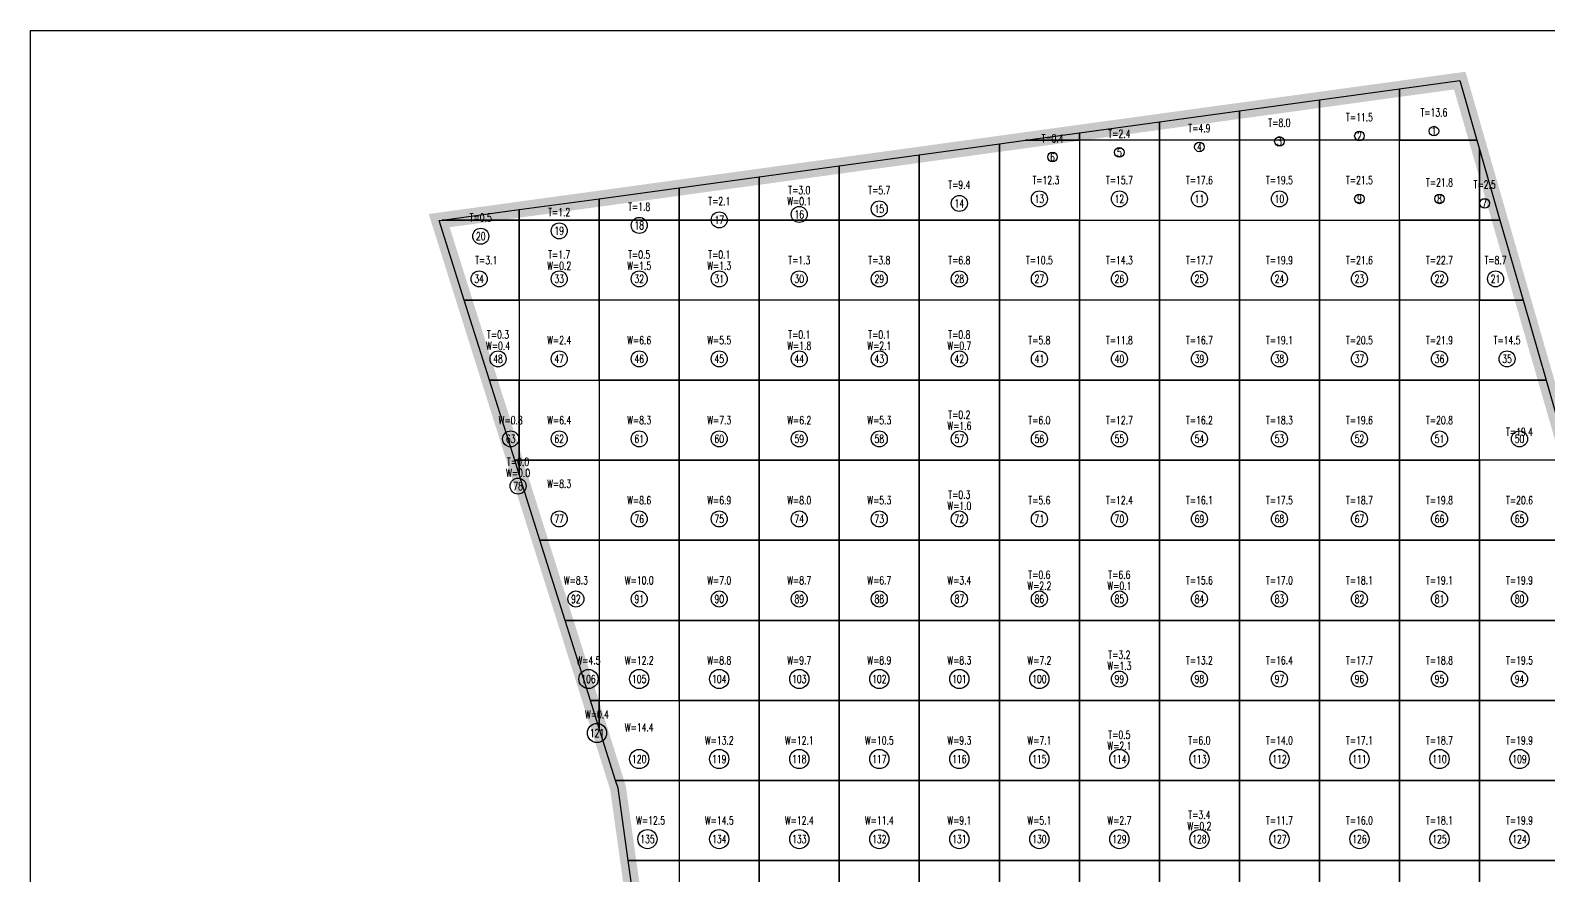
# Model space of a CAD drawing. Extents: x 4283 to 40403, y 1134 to 1764.
# Drawn here: x 15422 to 15508.2, y 1626.1 to 1674.1 of the extents above; entities that cross this region are included whole.
import ezdxf
from ezdxf.enums import TextEntityAlignment as Align

# ---------------------------------------------------------------- set-up
doc = ezdxf.new("R2010")
doc.units = 0
for name, color, linetype in [('tdz_17-3方格网', 2, 'Continuous'), ('tdz_17-3方格网计算', 7, 'Continuous'), ('tdz_土方计算图', 7, 'Continuous'), ('tdz_格田', 6, 'Continuous')]:
    doc.layers.add(name, color=color, linetype=linetype)
doc.styles.add('GLandNum', font='txt_____.ttf', dxfattribs={"width": 0.7, "height": 0.5})

msp = doc.modelspace()

# ---------------------------------------------------------------- linework, layer by layer
at = {"layer": 'tdz_17-3方格网', "linetype": 'Continuous'}
for points in [[(15499.755, 1670.769, 3087.453), (15499.755, 1667.855, 3087.449), (15495.21, 1667.855, 3087.699), (15495.21, 1670.145, 3087.693)], [(15504.154, 1667.855, 3087.273), (15499.755, 1667.855, 3087.449), (15499.755, 1670.769, 3087.453), (15503.179, 1671.239, 3087.273)], [(15495.21, 1670.145, 3087.693), (15495.21, 1667.855, 3087.699), (15490.664, 1667.855, 3087.944), (15490.664, 1669.522, 3087.932)], [(15486.119, 1668.898, 3088.172), (15486.119, 1667.855, 3088.184), (15481.573, 1667.855, 3088.415), (15481.573, 1668.274, 3088.411)], [(15490.664, 1669.522, 3087.932), (15490.664, 1667.855, 3087.944), (15486.119, 1667.855, 3088.184), (15486.119, 1668.898, 3088.172)], [(15478.519, 1667.855, 3088.572), (15481.573, 1667.855, 3088.415), (15481.573, 1663.31, 3088.43), (15477.028, 1663.31, 3088.695), (15477.028, 1667.651, 3088.651)], [(15481.573, 1668.274, 3088.411), (15481.573, 1667.855, 3088.415), (15478.519, 1667.855, 3088.572)], [(15481.573, 1667.855, 3088.415), (15481.573, 1663.31, 3088.43), (15486.119, 1663.31, 3088.185), (15486.119, 1667.855, 3088.184)], [(15486.119, 1667.855, 3088.184), (15486.119, 1663.31, 3088.185), (15490.664, 1663.31, 3087.938), (15490.664, 1667.855, 3087.944)], [(15490.664, 1667.855, 3087.944), (15490.664, 1663.31, 3087.938), (15495.21, 1663.31, 3087.687), (15495.21, 1667.855, 3087.699)], [(15495.21, 1667.855, 3087.699), (15495.21, 1663.31, 3087.687), (15499.755, 1663.31, 3087.449), (15499.755, 1667.855, 3087.449)], [(15504.301, 1667.348, 3087.273), (15504.301, 1663.31, 3087.273), (15499.755, 1663.31, 3087.449), (15499.755, 1667.855, 3087.449), (15504.154, 1667.855, 3087.273)], [(15472.482, 1667.027, 3088.89), (15472.482, 1663.31, 3089.013), (15467.937, 1663.31, 3089.349), (15467.937, 1666.404, 3089.108)], [(15477.028, 1667.651, 3088.651), (15477.028, 1663.31, 3088.695), (15472.482, 1663.31, 3089.013), (15472.482, 1667.027, 3088.89)], [(15505.464, 1663.31, 3087.273), (15504.301, 1663.31, 3087.273), (15504.301, 1667.348, 3087.273)], [(15467.937, 1666.404, 3089.108), (15467.937, 1663.31, 3089.349), (15463.391, 1663.31, 3089.685), (15463.391, 1665.78, 3089.305)], [(15463.391, 1665.78, 3089.305), (15463.391, 1663.31, 3089.685), (15458.846, 1663.31, 3089.785), (15458.846, 1665.156, 3089.503)], [(15454.301, 1664.533, 3089.701), (15454.301, 1663.31, 3089.885), (15449.755, 1663.31, 3089.985), (15449.755, 1663.909, 3089.898)], [(15458.846, 1665.156, 3089.503), (15458.846, 1663.31, 3089.785), (15454.301, 1663.31, 3089.885), (15454.301, 1664.533, 3089.701)], [(15449.755, 1663.909, 3089.898), (15449.755, 1663.31, 3089.985), (15445.387, 1663.31, 3090.095)], [(15445.387, 1663.31, 3090.095), (15449.755, 1663.31, 3089.985), (15449.755, 1658.764, 3090.21), (15446.635, 1658.764, 3090.239), (15445.21, 1663.286, 3090.095)], [(15449.755, 1658.764, 3090.21), (15449.755, 1663.31, 3089.985), (15454.301, 1663.31, 3089.885), (15454.301, 1658.764, 3090.168)], [(15454.301, 1658.764, 3090.168), (15454.301, 1663.31, 3089.885), (15458.846, 1663.31, 3089.785), (15458.846, 1658.764, 3090.133)], [(15458.846, 1658.764, 3090.133), (15458.846, 1663.31, 3089.785), (15463.391, 1663.31, 3089.685), (15463.391, 1658.764, 3089.718)], [(15463.391, 1658.764, 3089.718), (15463.391, 1663.31, 3089.685), (15467.937, 1663.31, 3089.349), (15467.937, 1658.764, 3089.474)], [(15467.937, 1658.764, 3089.474), (15467.937, 1663.31, 3089.349), (15472.482, 1663.31, 3089.013), (15472.482, 1658.764, 3089.337)], [(15472.482, 1658.764, 3089.337), (15472.482, 1663.31, 3089.013), (15477.028, 1663.31, 3088.695), (15477.028, 1658.764, 3088.991)], [(15477.028, 1658.764, 3088.991), (15477.028, 1663.31, 3088.695), (15481.573, 1663.31, 3088.43), (15481.573, 1658.764, 3088.684)], [(15481.573, 1658.764, 3088.684), (15481.573, 1663.31, 3088.43), (15486.119, 1663.31, 3088.185), (15486.119, 1658.764, 3088.255)], [(15486.119, 1658.764, 3088.255), (15486.119, 1663.31, 3088.185), (15490.664, 1663.31, 3087.938), (15490.664, 1658.764, 3087.984)], [(15490.664, 1658.764, 3087.984), (15490.664, 1663.31, 3087.938), (15495.21, 1663.31, 3087.687), (15495.21, 1658.764, 3087.745)], [(15495.21, 1658.764, 3087.745), (15495.21, 1663.31, 3087.687), (15499.755, 1663.31, 3087.449), (15499.755, 1658.764, 3087.524)], [(15499.755, 1658.764, 3087.524), (15499.755, 1663.31, 3087.449), (15504.301, 1663.31, 3087.273), (15504.301, 1658.764, 3087.304)], [(15504.301, 1663.31, 3087.273), (15505.464, 1663.31, 3087.273), (15506.775, 1658.764, 3087.273), (15504.301, 1658.764, 3087.304)], [(15446.635, 1658.764, 3090.239), (15449.755, 1658.764, 3090.21), (15449.755, 1654.219, 3090.369), (15448.068, 1654.219, 3090.384)], [(15449.755, 1658.764, 3090.21), (15449.755, 1654.219, 3090.369), (15454.301, 1654.219, 3090.325), (15454.301, 1658.764, 3090.168)], [(15454.301, 1658.764, 3090.168), (15454.301, 1654.219, 3090.325), (15458.846, 1654.219, 3090.281), (15458.846, 1658.764, 3090.133)], [(15458.846, 1658.764, 3090.133), (15458.846, 1654.219, 3090.281), (15463.391, 1654.219, 3089.92), (15463.391, 1658.764, 3089.718)], [(15463.391, 1658.764, 3089.718), (15463.391, 1654.219, 3089.92), (15467.937, 1654.219, 3089.753), (15467.937, 1658.764, 3089.474)], [(15467.937, 1658.764, 3089.474), (15467.937, 1654.219, 3089.753), (15472.482, 1654.219, 3089.585), (15472.482, 1658.764, 3089.337)], [(15472.482, 1658.764, 3089.337), (15472.482, 1654.219, 3089.585), (15477.028, 1654.219, 3089.201), (15477.028, 1658.764, 3088.991)], [(15477.028, 1658.764, 3088.991), (15477.028, 1654.219, 3089.201), (15481.573, 1654.219, 3088.748), (15481.573, 1658.764, 3088.684)], [(15481.573, 1658.764, 3088.684), (15481.573, 1654.219, 3088.748), (15486.119, 1654.219, 3088.359), (15486.119, 1658.764, 3088.255)], [(15486.119, 1658.764, 3088.255), (15486.119, 1654.219, 3088.359), (15490.664, 1654.219, 3088.044), (15490.664, 1658.764, 3087.984)], [(15490.664, 1658.764, 3087.984), (15490.664, 1654.219, 3088.044), (15495.21, 1654.219, 3087.823), (15495.21, 1658.764, 3087.745)], [(15495.21, 1658.764, 3087.745), (15495.21, 1654.219, 3087.823), (15499.755, 1654.219, 3087.597), (15499.755, 1658.764, 3087.524)], [(15499.755, 1658.764, 3087.524), (15499.755, 1654.219, 3087.597), (15504.301, 1654.219, 3087.376), (15504.301, 1658.764, 3087.304)], [(15504.301, 1658.764, 3087.304), (15506.775, 1658.764, 3087.273), (15508.085, 1654.219, 3087.273), (15504.301, 1654.219, 3087.376)], [(15448.068, 1654.219, 3090.384), (15449.755, 1654.219, 3090.369), (15449.755, 1649.674, 3090.529), (15449.501, 1649.674, 3090.528)], [(15449.755, 1649.674, 3090.529), (15449.755, 1654.219, 3090.369), (15454.301, 1654.219, 3090.325), (15454.301, 1649.674, 3090.485)], [(15454.301, 1654.219, 3090.325), (15454.301, 1649.674, 3090.485), (15458.846, 1649.674, 3090.193), (15458.846, 1654.219, 3090.281)], [(15458.846, 1654.219, 3090.281), (15458.846, 1649.674, 3090.193), (15463.391, 1649.674, 3090.045), (15463.391, 1654.219, 3089.92)], [(15463.391, 1654.219, 3089.92), (15463.391, 1649.674, 3090.045), (15467.937, 1649.674, 3089.873), (15467.937, 1654.219, 3089.753)], [(15467.937, 1654.219, 3089.753), (15467.937, 1649.674, 3089.873), (15472.482, 1649.674, 3089.552), (15472.482, 1654.219, 3089.585)], [(15472.482, 1654.219, 3089.585), (15472.482, 1649.674, 3089.552), (15477.028, 1649.674, 3089.165), (15477.028, 1654.219, 3089.201)], [(15477.028, 1654.219, 3089.201), (15477.028, 1649.674, 3089.165), (15481.573, 1649.674, 3088.612), (15481.573, 1654.219, 3088.748)], [(15481.573, 1654.219, 3088.748), (15481.573, 1649.674, 3088.612), (15486.119, 1649.674, 3088.336), (15486.119, 1654.219, 3088.359)], [(15486.119, 1654.219, 3088.359), (15486.119, 1649.674, 3088.336), (15490.664, 1649.674, 3088.104), (15490.664, 1654.219, 3088.044)], [(15490.664, 1654.219, 3088.044), (15490.664, 1649.674, 3088.104), (15495.21, 1649.674, 3087.878), (15495.21, 1654.219, 3087.823)], [(15495.21, 1654.219, 3087.823), (15495.21, 1649.674, 3087.878), (15499.755, 1649.674, 3087.661), (15499.755, 1654.219, 3087.597)], [(15499.755, 1654.219, 3087.597), (15499.755, 1649.674, 3087.661), (15504.301, 1649.674, 3087.452), (15504.301, 1654.219, 3087.376)], [(15508.846, 1651.578, 3087.273), (15508.846, 1649.674, 3087.273), (15504.301, 1649.674, 3087.452), (15504.301, 1654.219, 3087.376), (15508.085, 1654.219, 3087.273)], [(15449.501, 1649.674, 3090.528), (15449.755, 1649.674, 3090.529), (15449.755, 1648.867, 3090.555)], [(15449.755, 1648.867, 3090.555), (15449.755, 1649.674, 3090.529), (15454.301, 1649.674, 3090.485), (15454.301, 1645.128, 3090.645), (15450.934, 1645.128, 3090.674)], [(15454.301, 1649.674, 3090.485), (15454.301, 1645.128, 3090.645), (15458.846, 1645.128, 3090.141), (15458.846, 1649.674, 3090.193)], [(15458.846, 1649.674, 3090.193), (15458.846, 1645.128, 3090.141), (15463.391, 1645.128, 3090.144), (15463.391, 1649.674, 3090.045)], [(15463.391, 1649.674, 3090.045), (15463.391, 1645.128, 3090.144), (15467.937, 1645.128, 3089.919), (15467.937, 1649.674, 3089.873)], [(15467.937, 1649.674, 3089.873), (15467.937, 1645.128, 3089.919), (15472.482, 1645.128, 3089.545), (15472.482, 1649.674, 3089.552)], [(15472.482, 1649.674, 3089.552), (15472.482, 1645.128, 3089.545), (15477.028, 1645.128, 3089.254), (15477.028, 1649.674, 3089.165)], [(15477.028, 1649.674, 3089.165), (15477.028, 1645.128, 3089.254), (15481.573, 1645.128, 3088.884), (15481.573, 1649.674, 3088.612)], [(15481.573, 1649.674, 3088.612), (15481.573, 1645.128, 3088.884), (15486.119, 1645.128, 3088.394), (15486.119, 1649.674, 3088.336)], [(15486.119, 1649.674, 3088.336), (15486.119, 1645.128, 3088.394), (15490.664, 1645.128, 3088.159), (15490.664, 1649.674, 3088.104)], [(15490.664, 1649.674, 3088.104), (15490.664, 1645.128, 3088.159), (15495.21, 1645.128, 3087.945), (15495.21, 1649.674, 3087.878)], [(15495.21, 1649.674, 3087.878), (15495.21, 1645.128, 3087.945), (15499.755, 1645.128, 3087.731), (15499.755, 1649.674, 3087.661)], [(15499.755, 1649.674, 3087.661), (15499.755, 1645.128, 3087.731), (15504.301, 1645.128, 3087.515), (15504.301, 1649.674, 3087.452)], [(15504.301, 1649.674, 3087.452), (15504.301, 1645.128, 3087.515), (15508.846, 1645.128, 3087.313), (15508.846, 1649.674, 3087.273)], [(15450.934, 1645.128, 3090.674), (15454.301, 1645.128, 3090.645), (15454.301, 1640.583, 3090.804), (15452.367, 1640.583, 3090.818)], [(15454.301, 1645.128, 3090.645), (15454.301, 1640.583, 3090.804), (15458.846, 1640.583, 3090.213), (15458.846, 1645.128, 3090.141)], [(15458.846, 1645.128, 3090.141), (15458.846, 1640.583, 3090.213), (15463.391, 1640.583, 3090.164), (15463.391, 1645.128, 3090.144)], [(15463.391, 1645.128, 3090.144), (15463.391, 1640.583, 3090.164), (15467.937, 1640.583, 3089.989), (15467.937, 1645.128, 3089.919)], [(15467.937, 1645.128, 3089.919), (15467.937, 1640.583, 3089.989), (15472.482, 1640.583, 3089.777), (15472.482, 1645.128, 3089.545)], [(15472.482, 1645.128, 3089.545), (15472.482, 1640.583, 3089.777), (15477.028, 1640.583, 3089.571), (15477.028, 1645.128, 3089.254)], [(15477.028, 1645.128, 3089.254), (15477.028, 1640.583, 3089.571), (15481.573, 1640.583, 3089.365), (15481.573, 1645.128, 3088.884)], [(15481.573, 1645.128, 3088.884), (15481.573, 1640.583, 3089.365), (15486.119, 1640.583, 3088.444), (15486.119, 1645.128, 3088.394)], [(15486.119, 1645.128, 3088.394), (15486.119, 1640.583, 3088.444), (15490.664, 1640.583, 3088.206), (15490.664, 1645.128, 3088.159)], [(15490.664, 1645.128, 3088.159), (15490.664, 1640.583, 3088.206), (15495.21, 1640.583, 3087.992), (15495.21, 1645.128, 3087.945)], [(15495.21, 1645.128, 3087.945), (15495.21, 1640.583, 3087.992), (15499.755, 1640.583, 3087.778), (15499.755, 1645.128, 3087.731)], [(15499.755, 1645.128, 3087.731), (15499.755, 1640.583, 3087.778), (15504.301, 1640.583, 3087.578), (15504.301, 1645.128, 3087.515)], [(15504.301, 1645.128, 3087.515), (15504.301, 1640.583, 3087.578), (15508.846, 1640.583, 3087.379), (15508.846, 1645.128, 3087.313)], [(15452.367, 1640.583, 3090.818), (15454.301, 1640.583, 3090.804), (15454.301, 1636.037, 3090.85), (15453.8, 1636.037, 3090.932)], [(15454.301, 1640.583, 3090.804), (15454.301, 1636.037, 3090.85), (15458.846, 1636.037, 3090.385), (15458.846, 1640.583, 3090.213)], [(15458.846, 1640.583, 3090.213), (15458.846, 1636.037, 3090.385), (15463.391, 1636.037, 3090.299), (15463.391, 1640.583, 3090.164)], [(15463.391, 1640.583, 3090.164), (15463.391, 1636.037, 3090.299), (15467.937, 1636.037, 3090.039), (15467.937, 1640.583, 3089.989)], [(15467.937, 1640.583, 3089.989), (15467.937, 1636.037, 3090.039), (15472.482, 1636.037, 3089.868), (15472.482, 1640.583, 3089.777)], [(15472.482, 1640.583, 3089.777), (15472.482, 1636.037, 3089.868), (15477.028, 1636.037, 3089.677), (15477.028, 1640.583, 3089.571)], [(15477.028, 1640.583, 3089.571), (15477.028, 1636.037, 3089.677), (15481.573, 1636.037, 3089.418), (15481.573, 1640.583, 3089.365)], [(15481.573, 1640.583, 3089.365), (15481.573, 1636.037, 3089.418), (15486.119, 1636.037, 3088.756), (15486.119, 1640.583, 3088.444)], [(15486.119, 1640.583, 3088.444), (15486.119, 1636.037, 3088.756), (15490.664, 1636.037, 3088.275), (15490.664, 1640.583, 3088.206)], [(15490.664, 1640.583, 3088.206), (15490.664, 1636.037, 3088.275), (15495.21, 1636.037, 3088.045), (15495.21, 1640.583, 3087.992)], [(15495.21, 1640.583, 3087.992), (15495.21, 1636.037, 3088.045), (15499.755, 1636.037, 3087.812), (15499.755, 1640.583, 3087.778)], [(15499.755, 1640.583, 3087.778), (15499.755, 1636.037, 3087.812), (15504.301, 1636.037, 3087.608), (15504.301, 1640.583, 3087.578)], [(15504.301, 1640.583, 3087.578), (15504.301, 1636.037, 3087.608), (15508.846, 1636.037, 3087.405), (15508.846, 1640.583, 3087.379)], [(15453.8, 1636.037, 3090.932), (15454.301, 1636.037, 3090.85), (15454.301, 1634.449, 3090.925)], [(15454.301, 1634.449, 3090.925), (15454.301, 1636.037, 3090.85), (15458.846, 1636.037, 3090.385), (15458.846, 1631.492, 3090.7), (15455.233, 1631.492, 3090.912)], [(15458.846, 1636.037, 3090.385), (15458.846, 1631.492, 3090.7), (15463.391, 1631.492, 3090.443), (15463.391, 1636.037, 3090.299)], [(15463.391, 1636.037, 3090.299), (15463.391, 1631.492, 3090.443), (15467.937, 1631.492, 3090.185), (15467.937, 1636.037, 3090.039)], [(15467.937, 1636.037, 3090.039), (15467.937, 1631.492, 3090.185), (15472.482, 1631.492, 3089.953), (15472.482, 1636.037, 3089.868)], [(15472.482, 1636.037, 3089.868), (15472.482, 1631.492, 3089.953), (15477.028, 1631.492, 3089.675), (15477.028, 1636.037, 3089.677)], [(15477.028, 1636.037, 3089.677), (15477.028, 1631.492, 3089.675), (15481.573, 1631.492, 3089.383), (15481.573, 1636.037, 3089.418)], [(15481.573, 1636.037, 3089.418), (15481.573, 1631.492, 3089.383), (15486.119, 1631.492, 3089.099), (15486.119, 1636.037, 3088.756)], [(15486.119, 1636.037, 3088.756), (15486.119, 1631.492, 3089.099), (15490.664, 1631.492, 3088.555), (15490.664, 1636.037, 3088.275)], [(15490.664, 1636.037, 3088.275), (15490.664, 1631.492, 3088.555), (15495.21, 1631.492, 3088.118), (15495.21, 1636.037, 3088.045)], [(15495.21, 1636.037, 3088.045), (15495.21, 1631.492, 3088.118), (15499.755, 1631.492, 3087.876), (15499.755, 1636.037, 3087.812)], [(15499.755, 1636.037, 3087.812), (15499.755, 1631.492, 3087.876), (15504.301, 1631.492, 3087.627), (15504.301, 1636.037, 3087.608)], [(15504.301, 1636.037, 3087.608), (15504.301, 1631.492, 3087.627), (15508.846, 1631.492, 3087.412), (15508.846, 1636.037, 3087.405)], [(15455.233, 1631.492, 3090.912), (15458.846, 1631.492, 3090.7), (15458.846, 1626.946, 3090.618), (15455.945, 1626.946, 3090.914), (15455.369, 1631.059, 3090.91)], [(15458.846, 1631.492, 3090.7), (15458.846, 1626.946, 3090.618), (15463.391, 1626.946, 3090.387), (15463.391, 1631.492, 3090.443)], [(15463.391, 1631.492, 3090.443), (15463.391, 1626.946, 3090.387), (15467.937, 1626.946, 3090.14), (15467.937, 1631.492, 3090.185)], [(15467.937, 1631.492, 3090.185), (15467.937, 1626.946, 3090.14), (15472.482, 1626.946, 3090.035), (15472.482, 1631.492, 3089.953)], [(15472.482, 1631.492, 3089.953), (15472.482, 1626.946, 3090.035), (15477.028, 1626.946, 3089.621), (15477.028, 1631.492, 3089.675)], [(15477.028, 1631.492, 3089.675), (15477.028, 1626.946, 3089.621), (15481.573, 1626.946, 3089.319), (15481.573, 1631.492, 3089.383)], [(15481.573, 1631.492, 3089.383), (15481.573, 1626.946, 3089.319), (15486.119, 1626.946, 3089.154), (15486.119, 1631.492, 3089.099)], [(15486.119, 1631.492, 3089.099), (15486.119, 1626.946, 3089.154), (15490.664, 1626.946, 3088.587), (15490.664, 1631.492, 3088.555)], [(15490.664, 1631.492, 3088.555), (15490.664, 1626.946, 3088.587), (15495.21, 1626.946, 3088.202), (15495.21, 1631.492, 3088.118)], [(15495.21, 1631.492, 3088.118), (15495.21, 1626.946, 3088.202), (15499.755, 1626.946, 3087.942), (15499.755, 1631.492, 3087.876)], [(15499.755, 1631.492, 3087.876), (15499.755, 1626.946, 3087.942), (15504.301, 1626.946, 3087.688), (15504.301, 1631.492, 3087.627)], [(15504.301, 1631.492, 3087.627), (15504.301, 1626.946, 3087.688), (15508.846, 1626.946, 3087.458), (15508.846, 1631.492, 3087.412)], [(15455.945, 1626.946, 3090.914), (15458.846, 1626.946, 3090.618), (15458.846, 1622.401, 3090.871), (15456.582, 1622.401, 3090.918)], [(15458.846, 1626.946, 3090.618), (15458.846, 1622.401, 3090.871), (15463.391, 1622.401, 3090.26), (15463.391, 1626.946, 3090.387)], [(15463.391, 1626.946, 3090.387), (15463.391, 1622.401, 3090.26), (15467.937, 1622.401, 3090.045), (15467.937, 1626.946, 3090.14)], [(15467.937, 1626.946, 3090.14), (15467.937, 1622.401, 3090.045), (15472.482, 1622.401, 3089.785), (15472.482, 1626.946, 3090.035)], [(15472.482, 1626.946, 3090.035), (15472.482, 1622.401, 3089.785), (15477.028, 1622.401, 3089.574), (15477.028, 1626.946, 3089.621)], [(15477.028, 1626.946, 3089.621), (15477.028, 1622.401, 3089.574), (15481.573, 1622.401, 3089.466), (15481.573, 1626.946, 3089.319)], [(15481.573, 1626.946, 3089.319), (15481.573, 1622.401, 3089.466), (15486.119, 1622.401, 3089.359), (15486.119, 1626.946, 3089.154)], [(15486.119, 1626.946, 3089.154), (15486.119, 1622.401, 3089.359), (15490.664, 1622.401, 3088.562), (15490.664, 1626.946, 3088.587)], [(15490.664, 1626.946, 3088.587), (15490.664, 1622.401, 3088.562), (15495.21, 1622.401, 3088.232), (15495.21, 1626.946, 3088.202)], [(15495.21, 1626.946, 3088.202), (15495.21, 1622.401, 3088.232), (15499.755, 1622.401, 3087.974), (15499.755, 1626.946, 3087.942)], [(15499.755, 1626.946, 3087.942), (15499.755, 1622.401, 3087.974), (15504.301, 1622.401, 3087.759), (15504.301, 1626.946, 3087.688)], [(15504.301, 1626.946, 3087.688), (15504.301, 1622.401, 3087.759), (15508.846, 1622.401, 3087.583), (15508.846, 1626.946, 3087.458)]]:
    msp.add_polyline3d(points, close=True, dxfattribs=at)
at = {"layer": 'tdz_17-3方格网计算', "color": 7, "linetype": 'Continuous'}
for centre, radius in [((15492.937, 1667.784), 0.273), ((15497.482, 1668.096), 0.273), ((15501.711, 1668.369), 0.273), ((15480.046, 1666.899), 0.273), ((15483.846, 1667.16), 0.273), ((15488.391, 1667.472), 0.273), ((15470.21, 1663.952), 0.455), ((15474.755, 1664.264), 0.455), ((15479.301, 1664.522), 0.455), ((15483.846, 1664.522), 0.455), ((15488.391, 1664.522), 0.455), ((15492.937, 1664.522), 0.455), ((15497.482, 1664.522), 0.273), ((15502.028, 1664.522), 0.273), ((15504.592, 1664.269), 0.273), ((15461.119, 1663.328), 0.455), ((15465.664, 1663.64), 0.455), ((15447.571, 1662.399), 0.455), ((15452.028, 1662.705), 0.455), ((15456.573, 1663.017), 0.455), ((15447.482, 1659.977), 0.455), ((15452.028, 1659.977), 0.455), ((15456.573, 1659.977), 0.455), ((15461.119, 1659.977), 0.455), ((15465.664, 1659.977), 0.455), ((15470.21, 1659.977), 0.455), ((15474.755, 1659.977), 0.455), ((15479.301, 1659.977), 0.455), ((15483.846, 1659.977), 0.455), ((15488.391, 1659.977), 0.455), ((15492.937, 1659.977), 0.455), ((15497.482, 1659.977), 0.455), ((15502.028, 1659.977), 0.455), ((15505.21, 1659.977), 0.455), ((15448.553, 1655.431), 0.455), ((15452.028, 1655.431), 0.455), ((15456.573, 1655.431), 0.455), ((15461.119, 1655.431), 0.455), ((15465.664, 1655.431), 0.455), ((15470.21, 1655.431), 0.455), ((15474.755, 1655.431), 0.455), ((15479.301, 1655.431), 0.455), ((15483.846, 1655.431), 0.455), ((15488.391, 1655.431), 0.455), ((15492.937, 1655.431), 0.455), ((15497.482, 1655.431), 0.455), ((15502.028, 1655.431), 0.455), ((15505.865, 1655.431), 0.455), ((15449.27, 1650.886), 0.455), ((15452.028, 1650.886), 0.455), ((15456.573, 1650.886), 0.455), ((15461.119, 1650.886), 0.455), ((15465.664, 1650.886), 0.455), ((15470.21, 1650.886), 0.455), ((15474.755, 1650.886), 0.455), ((15479.301, 1650.886), 0.455), ((15483.846, 1650.886), 0.455), ((15488.391, 1650.886), 0.455), ((15492.937, 1650.886), 0.455), ((15497.482, 1650.886), 0.455), ((15502.028, 1650.886), 0.455), ((15506.573, 1650.886), 0.455), ((15449.692, 1648.21), 0.455), ((15452.028, 1646.34), 0.455), ((15456.573, 1646.34), 0.455), ((15461.119, 1646.34), 0.455), ((15465.664, 1646.34), 0.455), ((15470.21, 1646.34), 0.455), ((15474.755, 1646.34), 0.455), ((15479.301, 1646.34), 0.455), ((15483.846, 1646.34), 0.455), ((15488.391, 1646.34), 0.455), ((15492.937, 1646.34), 0.455), ((15497.482, 1646.34), 0.455), ((15502.028, 1646.34), 0.455), ((15506.573, 1646.34), 0.455), ((15452.975, 1641.795), 0.455), ((15456.573, 1641.795), 0.455), ((15461.119, 1641.795), 0.455), ((15465.664, 1641.795), 0.455), ((15470.21, 1641.795), 0.455), ((15474.755, 1641.795), 0.455), ((15479.301, 1641.795), 0.455), ((15483.846, 1641.795), 0.455), ((15488.391, 1641.795), 0.455), ((15492.937, 1641.795), 0.455), ((15497.482, 1641.795), 0.455), ((15502.028, 1641.795), 0.455), ((15506.573, 1641.795), 0.455), ((15453.692, 1637.249), 0.545), ((15456.573, 1637.249), 0.545), ((15461.119, 1637.249), 0.545), ((15465.664, 1637.249), 0.545), ((15470.21, 1637.249), 0.545), ((15474.755, 1637.249), 0.545), ((15479.301, 1637.249), 0.545), ((15483.846, 1637.249), 0.455), ((15488.391, 1637.249), 0.455), ((15492.937, 1637.249), 0.455), ((15497.482, 1637.249), 0.455), ((15502.028, 1637.249), 0.455), ((15506.573, 1637.249), 0.455), ((15454.175, 1634.183), 0.545), ((15456.573, 1632.704), 0.545), ((15461.119, 1632.704), 0.545), ((15465.664, 1632.704), 0.545), ((15470.21, 1632.704), 0.545), ((15474.755, 1632.704), 0.545), ((15479.301, 1632.704), 0.545), ((15483.846, 1632.704), 0.545), ((15488.391, 1632.704), 0.545), ((15492.937, 1632.704), 0.545), ((15497.482, 1632.704), 0.545), ((15502.028, 1632.704), 0.545), ((15506.573, 1632.704), 0.545), ((15457.039, 1628.158), 0.545), ((15461.119, 1628.158), 0.545), ((15465.664, 1628.158), 0.545), ((15470.21, 1628.158), 0.545), ((15474.755, 1628.158), 0.545), ((15479.301, 1628.158), 0.545), ((15483.846, 1628.158), 0.545), ((15488.391, 1628.158), 0.545), ((15492.937, 1628.158), 0.545), ((15497.482, 1628.158), 0.545), ((15502.028, 1628.158), 0.545), ((15506.573, 1628.158), 0.545)]:
    msp.add_circle(centre, radius, dxfattribs=at)
at = {"layer": 'tdz_土方计算图', "linetype": 'Continuous'}
for points in [[(15421.99, 1674.092), (15551.99, 1674.092)], [(15421.99, 1514.092), (15421.99, 1514.092), (15421.99, 1674.092), (15421.99, 1674.092)]]:
    msp.add_lwpolyline(points, dxfattribs=at)
at = {"layer": 'tdz_格田', "linetype": 'Continuous', "lineweight": 60, "const_width": 0.909}
msp.add_lwpolyline([(15445.21, 1663.286), (15503.179, 1671.239), (15514.824, 1630.836), (15528.771, 1584.224), (15462.945, 1576.946), (15455.369, 1631.059), (15445.21, 1663.286)], close=True, dxfattribs=at)

# ---------------------------------------------------------------- texts
at = {"layer": 'tdz_17-3方格网计算', "color": 2, "linetype": 'Continuous', "style": 'GLandNum', "width": 0.7}
for s, p in [('T=13.6', (15501.711, 1669.43)), ('T=4.9', (15488.391, 1668.533)), ('T=8.0', (15492.937, 1668.844)), ('T=11.5', (15497.482, 1669.156)), ('T=0.4', (15480.046, 1667.96)), ('T=2.4', (15483.846, 1668.221)), ('T=3.0', (15465.664, 1665.019)), ('T=5.7', (15470.21, 1665.013)), ('T=9.4', (15474.755, 1665.324)), ('T=12.3', (15479.673, 1665.583)), ('T=15.7', (15483.846, 1665.583)), ('T=17.6', (15488.391, 1665.583)), ('T=19.5', (15492.937, 1665.583)), ('T=21.5', (15497.482, 1665.583)), ('T=21.8', (15502.028, 1665.456)), ('T=2.5', (15504.592, 1665.329)), ('T=2.1', (15461.119, 1664.389)), ('T=0.5', (15447.571, 1663.46)), ('T=1.2', (15452.028, 1663.765)), ('T=1.8', (15456.573, 1664.077)), ('T=3.1', (15447.883, 1661.037)), ('T=1.7', (15452.028, 1661.355)), ('T=0.5', (15456.573, 1661.355)), ('T=0.1', (15461.119, 1661.355)), ('T=1.3', (15465.664, 1661.037)), ('T=3.8', (15470.21, 1661.037)), ('T=6.8', (15474.755, 1661.037)), ('T=10.5', (15479.301, 1661.037)), ('T=14.3', (15483.846, 1661.037)), ('T=17.7', (15488.391, 1661.037)), ('T=19.9', (15492.937, 1661.037)), ('T=21.6', (15497.482, 1661.037)), ('T=22.7', (15502.028, 1661.037)), ('T=8.7', (15505.21, 1661.037)), ('T=0.3', (15448.553, 1656.81)), ('T=0.1', (15465.664, 1656.81)), ('T=0.1', (15470.21, 1656.81)), ('T=0.8', (15474.755, 1656.81)), ('T=5.8', (15479.301, 1656.492)), ('T=11.8', (15483.846, 1656.492)), ('T=16.7', (15488.391, 1656.492)), ('T=19.1', (15492.937, 1656.492)), ('T=20.5', (15497.482, 1656.492)), ('T=21.9', (15502.028, 1656.492)), ('T=14.5', (15505.865, 1656.492)), ('T=0.2', (15474.755, 1652.264)), ('T=6.0', (15479.301, 1651.946)), ('T=12.7', (15483.846, 1651.946)), ('T=16.2', (15488.391, 1651.946)), ('T=18.3', (15492.937, 1651.946)), ('T=19.6', (15497.482, 1651.946)), ('T=20.8', (15502.028, 1651.946)), ('T=19.4', (15506.573, 1651.286)), ('T=0.0', (15449.692, 1649.589)), ('T=0.3', (15474.755, 1647.719)), ('T=5.6', (15479.301, 1647.401)), ('T=12.4', (15483.846, 1647.401)), ('T=16.1', (15488.391, 1647.401)), ('T=17.5', (15492.937, 1647.401)), ('T=18.7', (15497.482, 1647.401)), ('T=19.8', (15502.028, 1647.401)), ('T=20.6', (15506.573, 1647.401)), ('T=0.6', (15479.301, 1643.174)), ('T=6.6', (15483.846, 1643.174)), ('T=15.6', (15488.391, 1642.855)), ('T=17.0', (15492.937, 1642.855)), ('T=18.1', (15497.482, 1642.855)), ('T=19.1', (15502.028, 1642.855)), ('T=19.9', (15506.573, 1642.855)), ('T=3.2', (15483.846, 1638.628)), ('T=13.2', (15488.391, 1638.31)), ('T=16.4', (15492.937, 1638.31)), ('T=17.7', (15497.482, 1638.31)), ('T=18.8', (15502.028, 1638.31)), ('T=19.5', (15506.573, 1638.31)), ('T=0.5', (15483.846, 1634.083)), ('T=6.0', (15488.391, 1633.764)), ('T=14.0', (15492.937, 1633.764)), ('T=17.1', (15497.482, 1633.764)), ('T=18.7', (15502.028, 1633.764)), ('T=19.9', (15506.573, 1633.764)), ('T=3.4', (15488.391, 1629.537)), ('T=11.7', (15492.937, 1629.219)), ('T=16.0', (15497.482, 1629.219)), ('T=18.1', (15502.028, 1629.219)), ('T=19.9', (15506.573, 1629.219))]:
    msp.add_text(s, height=0.4545, dxfattribs=at).set_placement(p, align=Align.MIDDLE_CENTER)
at = {"layer": 'tdz_17-3方格网计算', "color": 7, "linetype": 'Continuous', "style": 'GLandNum', "width": 0.7}
for s, height, p in [('3', 0.455, (15492.937, 1667.784)), ('2', 0.455, (15497.482, 1668.096)), ('1', 0.455, (15501.711, 1668.369)), ('6', 0.455, (15480.046, 1666.899)), ('5', 0.455, (15483.846, 1667.16)), ('4', 0.455, (15488.391, 1667.472)), ('14', 0.4545, (15474.755, 1664.264)), ('13', 0.4545, (15479.301, 1664.522)), ('12', 0.4545, (15483.846, 1664.522)), ('11', 0.4545, (15488.391, 1664.522)), ('10', 0.4545, (15492.937, 1664.522)), ('9', 0.455, (15497.482, 1664.522)), ('8', 0.455, (15502.028, 1664.522)), ('7', 0.455, (15504.592, 1664.269)), ('17', 0.4545, (15461.119, 1663.328)), ('16', 0.4545, (15465.664, 1663.64)), ('15', 0.4545, (15470.21, 1663.952)), ('19', 0.4545, (15452.028, 1662.705)), ('18', 0.4545, (15456.573, 1663.017)), ('20', 0.4545, (15447.571, 1662.399)), ('34', 0.4545, (15447.482, 1659.977)), ('33', 0.4545, (15452.028, 1659.977)), ('32', 0.4545, (15456.573, 1659.977)), ('31', 0.4545, (15461.119, 1659.977)), ('30', 0.4545, (15465.664, 1659.977)), ('29', 0.4545, (15470.21, 1659.977)), ('28', 0.4545, (15474.755, 1659.977)), ('27', 0.4545, (15479.301, 1659.977)), ('26', 0.4545, (15483.846, 1659.977)), ('25', 0.4545, (15488.391, 1659.977)), ('24', 0.4545, (15492.937, 1659.977)), ('23', 0.4545, (15497.482, 1659.977)), ('22', 0.4545, (15502.028, 1659.977)), ('21', 0.4545, (15505.21, 1659.977)), ('48', 0.4545, (15448.553, 1655.431)), ('47', 0.4545, (15452.028, 1655.431)), ('46', 0.4545, (15456.573, 1655.431)), ('45', 0.4545, (15461.119, 1655.431)), ('44', 0.4545, (15465.664, 1655.431)), ('43', 0.4545, (15470.21, 1655.431)), ('42', 0.4545, (15474.755, 1655.431)), ('41', 0.4545, (15479.301, 1655.431)), ('40', 0.4545, (15483.846, 1655.431)), ('39', 0.4545, (15488.391, 1655.431)), ('38', 0.4545, (15492.937, 1655.431)), ('37', 0.4545, (15497.482, 1655.431)), ('36', 0.4545, (15502.028, 1655.431)), ('35', 0.4545, (15505.865, 1655.431)), ('63', 0.4545, (15449.27, 1650.886)), ('62', 0.4545, (15452.028, 1650.886)), ('61', 0.4545, (15456.573, 1650.886)), ('60', 0.4545, (15461.119, 1650.886)), ('59', 0.4545, (15465.664, 1650.886)), ('58', 0.4545, (15470.21, 1650.886)), ('57', 0.4545, (15474.755, 1650.886)), ('56', 0.4545, (15479.301, 1650.886)), ('55', 0.4545, (15483.846, 1650.886)), ('54', 0.4545, (15488.391, 1650.886)), ('53', 0.4545, (15492.937, 1650.886)), ('52', 0.4545, (15497.482, 1650.886)), ('51', 0.4545, (15502.028, 1650.886)), ('50', 0.4545, (15506.573, 1650.886)), ('78', 0.4545, (15449.692, 1648.21)), ('77', 0.4545, (15452.028, 1646.34)), ('76', 0.4545, (15456.573, 1646.34)), ('75', 0.4545, (15461.119, 1646.34)), ('74', 0.4545, (15465.664, 1646.34)), ('73', 0.4545, (15470.21, 1646.34)), ('72', 0.4545, (15474.755, 1646.34)), ('71', 0.4545, (15479.301, 1646.34)), ('70', 0.4545, (15483.846, 1646.34)), ('69', 0.4545, (15488.391, 1646.34)), ('68', 0.4545, (15492.937, 1646.34)), ('67', 0.4545, (15497.482, 1646.34)), ('66', 0.4545, (15502.028, 1646.34)), ('65', 0.4545, (15506.573, 1646.34)), ('92', 0.4545, (15452.975, 1641.795)), ('91', 0.4545, (15456.573, 1641.795)), ('90', 0.4545, (15461.119, 1641.795)), ('89', 0.4545, (15465.664, 1641.795)), ('88', 0.4545, (15470.21, 1641.795)), ('87', 0.4545, (15474.755, 1641.795)), ('86', 0.4545, (15479.301, 1641.795)), ('85', 0.4545, (15483.846, 1641.795)), ('84', 0.4545, (15488.391, 1641.795)), ('83', 0.4545, (15492.937, 1641.795)), ('82', 0.4545, (15497.482, 1641.795)), ('81', 0.4545, (15502.028, 1641.795)), ('80', 0.4545, (15506.573, 1641.795)), ('106', 0.4545, (15453.692, 1637.249)), ('105', 0.4545, (15456.573, 1637.249)), ('104', 0.4545, (15461.119, 1637.249)), ('103', 0.4545, (15465.664, 1637.249)), ('102', 0.4545, (15470.21, 1637.249)), ('101', 0.4545, (15474.755, 1637.249)), ('100', 0.4545, (15479.301, 1637.249)), ('99', 0.4545, (15483.846, 1637.249)), ('98', 0.4545, (15488.391, 1637.249)), ('97', 0.4545, (15492.937, 1637.249)), ('96', 0.4545, (15497.482, 1637.249)), ('95', 0.4545, (15502.028, 1637.249)), ('94', 0.4545, (15506.573, 1637.249)), ('121', 0.4545, (15454.175, 1634.183)), ('120', 0.4545, (15456.573, 1632.704)), ('119', 0.4545, (15461.119, 1632.704)), ('118', 0.4545, (15465.664, 1632.704)), ('117', 0.4545, (15470.21, 1632.704)), ('116', 0.4545, (15474.755, 1632.704)), ('115', 0.4545, (15479.301, 1632.704)), ('114', 0.4545, (15483.846, 1632.704)), ('113', 0.4545, (15488.391, 1632.704)), ('112', 0.4545, (15492.937, 1632.704)), ('111', 0.4545, (15497.482, 1632.704)), ('110', 0.4545, (15502.028, 1632.704)), ('109', 0.4545, (15506.573, 1632.704)), ('135', 0.4545, (15457.039, 1628.158)), ('134', 0.4545, (15461.119, 1628.158)), ('133', 0.4545, (15465.664, 1628.158)), ('132', 0.4545, (15470.21, 1628.158)), ('131', 0.4545, (15474.755, 1628.158)), ('130', 0.4545, (15479.301, 1628.158)), ('129', 0.4545, (15483.846, 1628.158)), ('128', 0.4545, (15488.391, 1628.158)), ('127', 0.4545, (15492.937, 1628.158)), ('126', 0.4545, (15497.482, 1628.158)), ('125', 0.4545, (15502.028, 1628.158)), ('124', 0.4545, (15506.573, 1628.158))]:
    msp.add_text(s, height=height, dxfattribs=at).set_placement(p, align=Align.MIDDLE_CENTER)
at = {"layer": 'tdz_17-3方格网计算', "color": 173, "linetype": 'Continuous', "style": 'GLandNum', "width": 0.7}
for s, p in [('W=0.1', (15465.664, 1664.383)), ('W=0.2', (15452.028, 1660.719)), ('W=1.5', (15456.573, 1660.719)), ('W=1.3', (15461.119, 1660.719)), ('W=2.4', (15452.028, 1656.492)), ('W=6.6', (15456.573, 1656.492)), ('W=5.5', (15461.119, 1656.492)), ('W=0.4', (15448.553, 1656.174)), ('W=1.8', (15465.664, 1656.174)), ('W=2.1', (15470.21, 1656.174)), ('W=0.7', (15474.755, 1656.174)), ('W=0.8', (15449.27, 1651.946)), ('W=6.4', (15452.028, 1651.946)), ('W=8.3', (15456.573, 1651.946)), ('W=7.3', (15461.119, 1651.946)), ('W=6.2', (15465.664, 1651.946)), ('W=5.3', (15470.21, 1651.946)), ('W=1.6', (15474.755, 1651.628)), ('W=0.0', (15449.692, 1648.952)), ('W=8.3', (15452.028, 1648.336)), ('W=8.6', (15456.573, 1647.401)), ('W=6.9', (15461.119, 1647.401)), ('W=8.0', (15465.664, 1647.401)), ('W=5.3', (15470.21, 1647.401)), ('W=1.0', (15474.755, 1647.083)), ('W=8.3', (15452.975, 1642.855)), ('W=10.0', (15456.573, 1642.855)), ('W=7.0', (15461.119, 1642.855)), ('W=8.7', (15465.664, 1642.855)), ('W=6.7', (15470.21, 1642.855)), ('W=3.4', (15474.755, 1642.855)), ('W=2.2', (15479.301, 1642.537)), ('W=0.1', (15483.846, 1642.537)), ('W=4.5', (15453.692, 1638.31)), ('W=12.2', (15456.573, 1638.31)), ('W=8.8', (15461.119, 1638.31)), ('W=9.7', (15465.664, 1638.31)), ('W=8.9', (15470.21, 1638.31)), ('W=8.3', (15474.755, 1638.31)), ('W=7.2', (15479.301, 1638.31)), ('W=1.3', (15483.846, 1637.992)), ('W=0.4', (15454.175, 1635.243)), ('W=14.4', (15456.573, 1634.504)), ('W=13.2', (15461.119, 1633.764)), ('W=12.1', (15465.664, 1633.764)), ('W=10.5', (15470.21, 1633.764)), ('W=9.3', (15474.755, 1633.764)), ('W=7.1', (15479.301, 1633.764)), ('W=2.1', (15483.846, 1633.446)), ('W=12.5', (15457.218, 1629.219)), ('W=14.5', (15461.119, 1629.219)), ('W=12.4', (15465.664, 1629.219)), ('W=11.4', (15470.21, 1629.219)), ('W=9.1', (15474.755, 1629.219)), ('W=5.1', (15479.301, 1629.219)), ('W=2.7', (15483.846, 1629.219)), ('W=0.2', (15488.391, 1628.901))]:
    msp.add_text(s, height=0.4545, dxfattribs=at).set_placement(p, align=Align.MIDDLE_CENTER)

doc.saveas('drawing.dxf')
